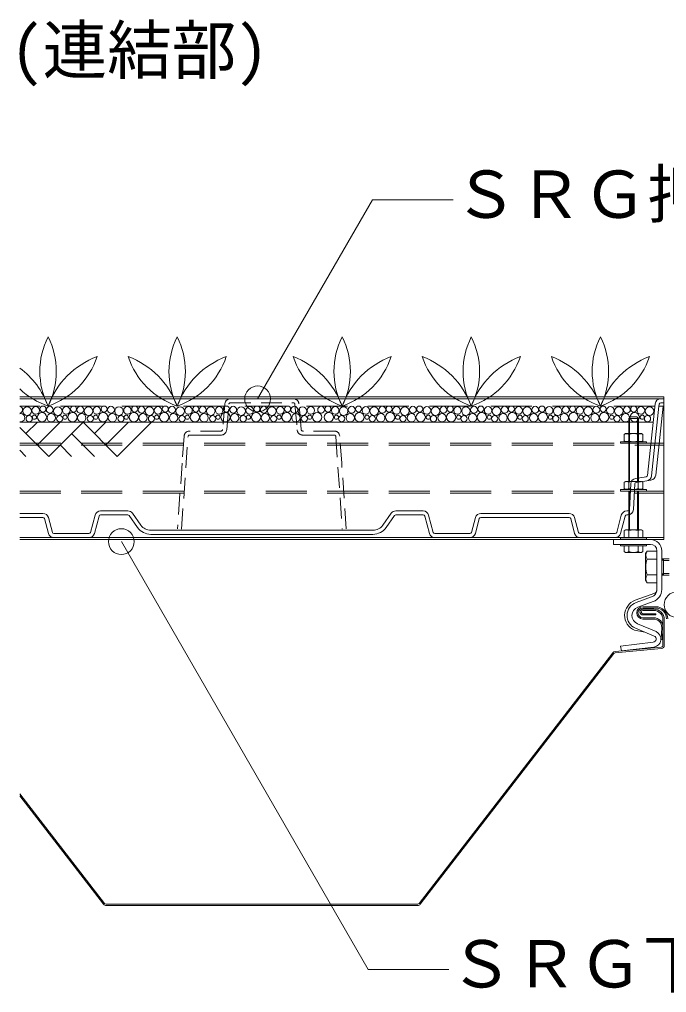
# Model space of a CAD drawing. Units: millimetres, scale not verified. Extents: x -3947 to 3947, y -2774 to 2774.
# Drawn here: x 2439 to 2839, y -276 to 327 of the extents above; entities that cross this region are included whole.
import ezdxf
from ezdxf.enums import TextEntityAlignment as Align

# ---------------------------------------------------------------- set-up
doc = ezdxf.new("R2010")
doc.units = ezdxf.units.MM
doc.header["$LTSCALE"] = 2
doc.linetypes.add('USER1', pattern=[19.05, 12.7, -6.35])
doc.linetypes.add('USER2', pattern=[9.525, 6.35, -3.175])
for name, color, linetype, lineweight in [('0-3_MOJI', 7, 'Continuous', 18), ('0-5_ecom', 7, 'Continuous', 9), ('0-6_KANAMONO', 4, 'Continuous', 18), ('0-7_KANAMONO_SCREW', 4, 'Continuous', 18), ('0-8_GREEN', 7, 'Continuous', 9), ('0-9_buhin', 2, 'Continuous', 18)]:
    doc.layers.add(name, color=color, linetype=linetype, lineweight=lineweight)
doc.styles.add('ＭＳ ゴシック', font='')
doc.styles.get('ＭＳ ゴシック').set_extended_font_data('MS Gothic')

msp = doc.modelspace()

# ---------------------------------------------------------------- linework, layer by layer
at = {"layer": '0-3_MOJI'}
for p, q in [((2657.318, 215.387), (2586.102, 92.038)), ((2657.318, 215.387), (2707.318, 215.387)), ((2654.602, -261.28), (2501.652, 3.638)), ((2654.602, -261.28), (2704.602, -261.28))]:
    msp.add_line(p, q, dxfattribs=at)
for centre in [(2586.102, 92.038), (2501.652, 3.638), (2846.02, -35.41)]:
    msp.add_circle(centre, 8, dxfattribs=at)
at = {"layer": '0-5_ecom', "linetype": 'USER2'}
for p, q in [((2608.195, 92.146), (2569.276, 92.146)), ((2565.789, 88.947), (2564.418, 73.06)), ((2566.909, 72.845), (2568.28, 88.732)), ((2569.276, 89.646), (2608.195, 89.646)), ((2609.192, 88.732), (2610.562, 72.845)), ((2613.053, 73.06), (2611.682, 88.947)), ((2538.963, 11.402), (2542.971, 68.716)), ((2563.422, 72.146), (2543.969, 72.146)), ((2633.503, 72.146), (2614.049, 72.146)), ((2634.5, 68.716), (2638.508, 11.402))]:
    msp.add_line(p, q, dxfattribs=at)
at = {"layer": '0-5_ecom', "color": 3, "linetype": 'USER1', "lineweight": 18}
msp.add_line((2832.231, 87.646), (2438.736, 87.646), dxfattribs=at)
at = {"layer": '0-5_ecom'}
for p, q in [((2827.676, 44.675), (2832.376, 89.015)), ((2831.171, 77.646), (2438.736, 77.646)), ((2438.736, 74.384), (2456.687, 56.433)), ((2449.616, 77.646), (2442.545, 70.575)), ((2463.758, 77.646), (2449.616, 63.504)), ((2477.901, 77.646), (2456.687, 56.433)), ((2477.901, 77.646), (2499.114, 56.433)), ((2492.043, 77.646), (2484.972, 70.575)), ((2506.185, 77.646), (2492.043, 63.504)), ((2520.327, 77.646), (2499.114, 56.433)), ((2470.83, 70.575), (2484.972, 56.433)), ((2463.759, 63.504), (2470.83, 56.433)), ((2438.736, 60.242), (2442.545, 56.433)), ((2820.242, 42.751), (2826.837, 43.793)), ((2816.388, 23.589), (2817.294, 39.493)), ((2819.79, 39.35), (2818.884, 23.447)), ((2827.227, 41.323), (2820.632, 40.281)), ((2827.227, 41.323), (2829.784, 41.727)), ((2438.736, 21.146), (2453.07, 21.146)), ((2453.07, 18.646), (2438.736, 18.646)), ((2456.451, 18.552), (2458.907, 9.387)), ((2482.565, 9.387), (2485.422, 20.052)), ((2487.837, 19.405), (2484.979, 8.74)), ((2488.803, 22.646), (2505.718, 22.646)), ((2505.718, 20.146), (2488.803, 20.146)), ((2511.747, 12.366), (2506.534, 19.724)), ((2508.575, 21.169), (2513.787, 13.811)), ((2663.685, 13.811), (2668.897, 21.169)), ((2670.937, 19.724), (2665.725, 12.366)), ((2671.753, 22.646), (2688.668, 22.646)), ((2688.668, 20.146), (2671.753, 20.146)), ((2692.492, 8.74), (2689.634, 19.405)), ((2692.049, 20.052), (2694.907, 9.387)), ((2718.565, 9.387), (2721.02, 18.552)), ((2724.401, 21.146), (2779.07, 21.146)), ((2779.07, 18.646), (2724.401, 18.646)), ((2782.451, 18.552), (2784.907, 9.387)), ((2808.565, 9.387), (2811.422, 20.052)), ((2813.837, 19.405), (2810.979, 8.74)), ((2814.803, 22.646), (2815.39, 22.646)), ((2815.39, 20.146), (2814.803, 20.146)), ((2456.492, 8.74), (2454.036, 17.905)), ((2723.435, 17.905), (2720.979, 8.74)), ((2782.492, 8.74), (2780.036, 17.905)), ((2459.872, 8.646), (2481.599, 8.646)), ((2481.599, 6.146), (2459.872, 6.146)), ((2519.907, 10.646), (2657.564, 10.646)), ((2657.564, 8.146), (2519.907, 8.146)), ((2695.872, 8.646), (2717.599, 8.646)), ((2717.599, 6.146), (2695.872, 6.146)), ((2785.872, 8.646), (2807.599, 8.646)), ((2807.599, 6.146), (2785.872, 6.146))]:
    msp.add_line(p, q, dxfattribs=at)
for points in [[(2835.856, 92.146), (2837.736, 92.146), (2837.736, 89.646), (2835.856, 89.646)], [(2834.862, 88.751), (2834.745, 87.646), (2830.162, 44.411)], [(2832.719, 44.815), (2837.259, 87.646), (2834.745, 87.646)]]:
    msp.add_lwpolyline(points, dxfattribs=at)
at = {"layer": '0-5_ecom', "linetype": 'USER2'}
for points in [[(2540.477, 68.89), (2539.306, 52.146), (2536.469, 11.576)], [(2543.969, 69.646), (2554.988, 69.646), (2563.422, 69.646)], [(2614.049, 69.646), (2622.483, 69.646), (2633.503, 69.646)], [(2641.002, 11.576), (2638.165, 52.146), (2636.994, 68.89)]]:
    msp.add_lwpolyline(points, dxfattribs=at)
at = {"layer": '0-5_ecom'}
for centre, radius in [((2443.367, 84.503), 2.658), ((2448.59, 84.914), 2.322), ((2453.095, 85.754), 1.865), ((2457.314, 85.315), 2.127), ((2462.31, 84.503), 2.658), ((2467.533, 84.914), 2.322), ((2472.037, 85.754), 1.865), ((2476.257, 85.315), 2.127), ((2481.252, 84.503), 2.658), ((2486.476, 84.914), 2.322), ((2490.98, 85.754), 1.865), ((2495.199, 85.315), 2.127), ((2500.195, 84.503), 2.658), ((2505.418, 84.914), 2.322), ((2509.923, 85.754), 1.865), ((2514.142, 85.315), 2.127), ((2519.138, 84.503), 2.658), ((2524.361, 84.914), 2.322), ((2528.866, 85.754), 1.865), ((2533.085, 85.315), 2.127), ((2538.081, 84.503), 2.658), ((2543.304, 84.914), 2.322), ((2547.808, 85.754), 1.865), ((2552.028, 85.315), 2.127), ((2557.023, 84.503), 2.658), ((2562.247, 84.914), 2.322), ((2566.751, 85.754), 1.865), ((2570.97, 85.315), 2.127), ((2575.966, 84.503), 2.658), ((2581.189, 84.914), 2.322), ((2585.694, 85.754), 1.865), ((2589.913, 85.315), 2.127), ((2594.909, 84.503), 2.658), ((2600.132, 84.914), 2.322), ((2604.637, 85.754), 1.865), ((2608.856, 85.315), 2.127), ((2613.852, 84.503), 2.658), ((2619.075, 84.914), 2.322), ((2625.444, 85.315), 2.127), ((2629.663, 85.754), 1.865), ((2634.167, 84.914), 2.322), ((2639.391, 84.503), 2.658), ((2644.386, 85.315), 2.127), ((2648.605, 85.754), 1.865), ((2653.11, 84.914), 2.322), ((2658.333, 84.503), 2.658), ((2663.329, 85.315), 2.127), ((2667.548, 85.754), 1.865), ((2672.053, 84.914), 2.322), ((2677.276, 84.503), 2.658), ((2682.272, 85.315), 2.127), ((2686.491, 85.754), 1.865), ((2690.996, 84.914), 2.322), ((2696.219, 84.503), 2.658), ((2701.215, 85.315), 2.127), ((2705.434, 85.754), 1.865), ((2709.938, 84.914), 2.322), ((2715.162, 84.503), 2.658), ((2720.157, 85.315), 2.127), ((2724.376, 85.754), 1.865), ((2728.881, 84.914), 2.322), ((2734.104, 84.503), 2.658), ((2739.1, 85.315), 2.127), ((2743.319, 85.754), 1.865), ((2747.824, 84.914), 2.322), ((2753.047, 84.503), 2.658), ((2758.043, 85.315), 2.127), ((2762.262, 85.754), 1.865), ((2766.767, 84.914), 2.322), ((2771.99, 84.503), 2.658), ((2776.986, 85.315), 2.127), ((2781.205, 85.754), 1.865), ((2785.709, 84.914), 2.322), ((2790.933, 84.503), 2.658), ((2795.928, 85.315), 2.127), ((2800.147, 85.754), 1.865), ((2804.652, 84.914), 2.322), ((2809.875, 84.503), 2.658), ((2814.871, 85.315), 2.127), ((2819.09, 85.754), 1.865), ((2823.595, 84.914), 2.322), ((2828.818, 84.503), 2.658), ((2444.539, 79.771), 1.925), ((2447.83, 80.714), 1.311), ((2452.494, 80.732), 2.903), ((2458.229, 80.372), 2.579), ((2463.482, 79.771), 1.925), ((2466.773, 80.714), 1.311), ((2471.436, 80.732), 2.903), ((2477.172, 80.372), 2.579), ((2482.425, 79.771), 1.925), ((2485.715, 80.714), 1.311), ((2490.379, 80.732), 2.903), ((2496.115, 80.372), 2.579), ((2501.367, 79.771), 1.925), ((2504.658, 80.714), 1.311), ((2509.322, 80.732), 2.903), ((2515.058, 80.372), 2.579), ((2520.31, 79.771), 1.925), ((2523.601, 80.714), 1.311), ((2528.265, 80.732), 2.903), ((2534, 80.372), 2.579), ((2539.253, 79.771), 1.925), ((2542.544, 80.714), 1.311), ((2547.207, 80.732), 2.903), ((2552.943, 80.372), 2.579), ((2558.196, 79.771), 1.925), ((2561.486, 80.714), 1.311), ((2566.15, 80.732), 2.903), ((2571.886, 80.372), 2.579), ((2577.138, 79.771), 1.925), ((2580.429, 80.714), 1.311), ((2585.093, 80.732), 2.903), ((2590.829, 80.372), 2.579), ((2596.081, 79.771), 1.925), ((2599.372, 80.714), 1.311), ((2604.036, 80.732), 2.903), ((2609.771, 80.372), 2.579), ((2615.024, 79.771), 1.925), ((2618.315, 80.714), 1.311), ((2622.978, 80.732), 2.903), ((2630.264, 80.732), 2.903), ((2634.927, 80.714), 1.311), ((2638.218, 79.771), 1.925), ((2643.471, 80.372), 2.579), ((2649.207, 80.732), 2.903), ((2653.87, 80.714), 1.311), ((2657.161, 79.771), 1.925), ((2662.413, 80.372), 2.579), ((2668.149, 80.732), 2.903), ((2672.813, 80.714), 1.311), ((2676.104, 79.771), 1.925), ((2681.356, 80.372), 2.579), ((2687.092, 80.732), 2.903), ((2691.756, 80.714), 1.311), ((2695.046, 79.771), 1.925), ((2700.299, 80.372), 2.579), ((2706.035, 80.732), 2.903), ((2710.698, 80.714), 1.311), ((2713.989, 79.771), 1.925), ((2719.242, 80.372), 2.579), ((2724.978, 80.732), 2.903), ((2729.641, 80.714), 1.311), ((2732.932, 79.771), 1.925), ((2738.184, 80.372), 2.579), ((2743.92, 80.732), 2.903), ((2748.584, 80.714), 1.311), ((2751.875, 79.771), 1.925), ((2757.127, 80.372), 2.579), ((2762.863, 80.732), 2.903), ((2767.527, 80.714), 1.311), ((2770.817, 79.771), 1.925), ((2776.07, 80.372), 2.579), ((2781.806, 80.732), 2.903), ((2786.469, 80.714), 1.311), ((2789.76, 79.771), 1.925), ((2795.013, 80.372), 2.579), ((2800.749, 80.732), 2.903), ((2805.412, 80.714), 1.311), ((2808.703, 79.771), 1.925), ((2813.955, 80.372), 2.579), ((2819.691, 80.732), 2.903), ((2824.355, 80.714), 1.311), ((2827.646, 79.771), 1.925)]:
    msp.add_circle(centre, radius, dxfattribs=at)
at = {"layer": '0-5_ecom', "linetype": 'USER2'}
for centre, radius, start, end in [((2569.276, 88.646), 3.5, 90, 175.06815), ((2608.195, 88.646), 3.5, 4.93185, 90), ((2569.276, 88.646), 1, 90, 175.06819), ((2608.195, 88.646), 1, 4.93181, 90), ((2563.422, 73.146), 1, 270, 355.06815), ((2563.422, 73.146), 3.5, 270, 355.06819), ((2614.049, 73.146), 3.5, 184.93181, 270), ((2614.049, 73.146), 1, 184.93185, 270), ((2543.969, 68.646), 3.5, 90, 175.99999), ((2543.969, 68.646), 1, 90, 176), ((2633.503, 68.646), 3.5, 4.00001, 90), ((2633.503, 68.646), 1, 4, 90)]:
    msp.add_arc(centre, radius, start, end, dxfattribs=at)
at = {"layer": '0-5_ecom'}
for centre, radius, start, end in [((2835.856, 88.646), 3.5, 90, 173.94924), ((2438.371, 85.315), 2.127, 279.86766, 80.13234), ((2835.856, 88.646), 1, 90, 173.94942), ((2439.287, 80.372), 2.579, 257.66081, 102.33919), ((2820.788, 39.294), 3.5, 98.97689, 176.74065), ((2826.681, 44.78), 1, 278.97689, 353.94924), ((2826.681, 44.78), 3.5, 278.97687, 353.94924), ((2829.238, 45.184), 3.5, 278.97687, 353.94924), ((2820.788, 39.294), 1, 98.97687, 176.74065), ((2453.07, 17.646), 3.5, 15.00004, 90), ((2453.07, 17.646), 1, 14.99997, 90), ((2488.803, 19.146), 3.5, 90, 164.99996), ((2488.803, 19.146), 1, 90, 165.00003), ((2505.718, 19.146), 3.5, 35.31126, 90), ((2505.718, 19.146), 1, 35.31121, 90), ((2671.753, 19.146), 3.5, 90, 144.68874), ((2671.753, 19.146), 1, 90, 144.68879), ((2688.668, 19.146), 3.5, 15.00004, 90), ((2688.668, 19.146), 1, 14.99997, 90), ((2724.401, 17.646), 3.5, 90, 164.99996), ((2724.401, 17.646), 1, 90, 165.00003), ((2779.07, 17.646), 3.5, 15.00004, 90), ((2779.07, 17.646), 1, 14.99997, 90), ((2814.803, 19.146), 3.5, 90, 164.99996), ((2814.803, 19.146), 1, 90, 165.00003), ((2815.39, 23.646), 1, 270, 356.74065), ((2815.39, 23.646), 3.5, 270, 356.74065), ((2453.07, 17.646), 1, 14.99997, 15.10632), ((2519.907, 18.146), 10, 215.31121, 270), ((2519.907, 18.146), 7.5, 215.31126, 270), ((2657.564, 18.146), 7.5, 270, 324.68874), ((2657.564, 18.146), 10, 270, 324.68879), ((2724.401, 17.646), 1, 164.89368, 165.00003), ((2459.872, 9.646), 3.5, 194.99997, 270), ((2459.872, 9.646), 1, 195.00004, 270), ((2481.599, 9.646), 1, 270, 344.99996), ((2481.599, 9.646), 3.5, 270, 345.00003), ((2695.872, 9.646), 3.5, 194.99997, 270), ((2695.872, 9.646), 1, 195.00004, 270), ((2717.599, 9.646), 1, 270, 344.99996), ((2717.599, 9.646), 3.5, 270, 345.00003), ((2785.872, 9.646), 3.5, 194.99997, 270), ((2785.872, 9.646), 1, 195.00004, 270), ((2807.599, 9.646), 1, 270, 344.99996), ((2807.599, 9.646), 3.5, 270, 345.00003)]:
    msp.add_arc(centre, radius, start, end, dxfattribs=at)
at = {"layer": '0-6_KANAMONO'}
for p, q in [((2438.736, 93.346), (2837.736, 93.346)), ((2438.736, 92.146), (2837.736, 92.146)), ((2837.736, 4.946), (2837.736, 93.346)), ((2438.736, 6.146), (2837.736, 6.146)), ((2438.736, 4.946), (2837.736, 4.946)), ((2806.479, 1.946), (2829.479, 1.946)), ((2833.479, -2.054), (2833.479, -25.952)), ((2836.479, -25.952), (2836.479, -2.054)), ((2832.163, -28.267), (2820.059, -32.672)), ((2830.19, -30.651), (2820.572, -34.151)), ((2821.598, -36.97), (2831.216, -33.47)), ((2832.916, -52.069), (2821.349, -47.209)), ((2819.606, -51.288), (2825.97, -52.336)), ((2820.187, -49.975), (2831.754, -54.835))]:
    msp.add_line(p, q, dxfattribs=at)
at = {"layer": '0-6_KANAMONO', "linetype": 'USER1'}
for p, q in [((2438.736, 64.546), (2837.736, 64.546)), ((2438.736, 63.346), (2837.736, 63.346)), ((2438.736, 34.946), (2837.736, 34.946)), ((2438.736, 33.746), (2837.736, 33.746))]:
    msp.add_line(p, q, dxfattribs=at)
at = {"layer": '0-6_KANAMONO'}
for points in [[(2810.979, 64.546), (2826.979, 64.546), (2826.979, 65.546), (2810.979, 65.546)], [(2810.979, 34.946), (2826.979, 34.946), (2826.979, 35.946), (2810.979, 35.946)], [(2810.979, 4.946), (2826.979, 4.946), (2826.979, 5.946), (2810.979, 5.946)], [(2810.979, 0.946), (2826.979, 0.946), (2826.979, 1.946), (2810.979, 1.946)]]:
    msp.add_lwpolyline(points, close=True, dxfattribs=at)
for points in [[(2829.479, 4.946), (2806.479, 4.946), (2806.479, 1.946)], [(2831.218, -58.665), (2810.979, -61.097), (2811.514, -64.054), (2831.576, -61.643)]]:
    msp.add_lwpolyline(points, dxfattribs=at)
for centre, radius, start, end in [((2829.479, -2.054), 7, 0, 90), ((2829.479, -2.054), 4, 0, 90), ((2828.479, -25.952), 5, 290, 0), ((2828.479, -25.952), 8, 290, 0), ((2831.479, -26.387), 2, 290, 360), ((2823.479, -42.069), 10, 110, 247.20978), ((2823.479, -42.139), 8.5, 110, 247.20978), ((2823.479, -42.139), 5.5, 110, 247.20978), ((2830.979, -56.679), 5, 276.85228, 67.20978), ((2830.979, -56.679), 2, 276.85228, 67.20978)]:
    msp.add_arc(centre, radius, start, end, dxfattribs=at)
at = {"layer": '0-7_KANAMONO_SCREW'}
for p, q in [((2815.979, 79.946), (2816.979, 80.946)), ((2815.979, 40.946), (2815.979, 79.946)), ((2821.979, 79.946), (2815.979, 79.946)), ((2816.579, 40.946), (2816.579, 80.546)), ((2820.979, 80.946), (2816.979, 80.946)), ((2821.979, 79.946), (2820.979, 80.946)), ((2821.379, 40.946), (2821.379, 80.546)), ((2821.979, 40.946), (2821.979, 79.946)), ((2816.093, 70.042), (2816.093, 66.05)), ((2821.866, 70.042), (2821.866, 66.05)), ((2816.093, 40.442), (2816.093, 36.45)), ((2821.866, 40.442), (2821.866, 36.45)), ((2815.979, 10.946), (2815.979, 34.946)), ((2816.579, 10.946), (2816.579, 34.946)), ((2821.379, 10.946), (2821.379, 34.946)), ((2821.979, 10.946), (2821.979, 34.946)), ((2816.093, 10.442), (2816.093, 6.45)), ((2821.866, 10.442), (2821.866, 6.45)), ((2813.206, 0.946), (2813.206, -2.55)), ((2824.753, 0.946), (2813.206, 0.946)), ((2816.093, 0.946), (2816.093, -2.55)), ((2821.866, 0.946), (2821.866, -2.55)), ((2824.753, 0.946), (2824.753, -2.55)), ((2814.079, -3.054), (2813.206, -2.55)), ((2823.879, -3.054), (2814.079, -3.054)), ((2823.879, -3.054), (2824.753, -2.55)), ((2826.479, -3.804), (2827.383, -2.239)), ((2826.479, -3.804), (2827.383, -2.239)), ((2826.479, -3.804), (2826.479, -20.304)), ((2827.383, -2.239), (2833.479, -2.239)), ((2833.479, -2.239), (2833.479, -21.869)), ((2827.383, -7.147), (2833.479, -7.147)), ((2836.479, -7.054), (2840.992, -7.054)), ((2836.479, -7.377), (2837.479, -7.954)), ((2837.479, -7.054), (2837.479, -17.054)), ((2837.479, -7.954), (2840.992, -7.954)), ((2827.383, -16.962), (2833.479, -16.962)), ((2836.479, -16.731), (2837.479, -16.154)), ((2836.479, -17.054), (2840.992, -17.054)), ((2837.479, -16.154), (2840.992, -16.154)), ((2826.479, -20.304), (2827.383, -21.869)), ((2827.383, -21.869), (2833.479, -21.869))]:
    msp.add_line(p, q, dxfattribs=at)
for points in [[(2824.753, 70.042), (2823.879, 70.546), (2814.079, 70.546), (2813.206, 70.042), (2813.206, 66.05), (2814.079, 65.546), (2823.879, 65.546), (2824.753, 66.05)], [(2824.753, 40.442), (2823.879, 40.946), (2814.079, 40.946), (2813.206, 40.442), (2813.206, 36.45), (2814.079, 35.946), (2823.879, 35.946), (2824.753, 36.45)], [(2824.753, 10.442), (2823.879, 10.946), (2814.079, 10.946), (2813.206, 10.442), (2813.206, 6.45), (2814.079, 5.946), (2823.879, 5.946), (2824.753, 6.45)]]:
    msp.add_lwpolyline(points, close=True, dxfattribs=at)
for centre, radius, start, end in [((2814.649, 67.667), 2.779, 58.70286, 121.29714), ((2818.979, 62.032), 8.514, 70.18081, 109.81919), ((2823.31, 67.667), 2.779, 58.70286, 121.29714), ((2814.649, 68.424), 2.779, 238.70286, 301.29714), ((2818.979, 74.06), 8.514, 250.18081, 289.81919), ((2823.31, 68.424), 2.779, 238.70286, 301.29714), ((2814.649, 38.067), 2.779, 58.70286, 121.29714), ((2814.649, 38.824), 2.779, 238.70286, 301.29714), ((2818.979, 32.432), 8.514, 70.18081, 109.81919), ((2818.979, 44.46), 8.514, 250.18081, 289.81919), ((2823.31, 38.067), 2.779, 58.70286, 121.29714), ((2823.31, 38.824), 2.779, 238.70286, 301.29714), ((2814.649, 8.067), 2.779, 58.70286, 121.29714), ((2814.649, 8.824), 2.779, 238.70286, 301.29714), ((2818.979, 2.432), 8.514, 70.18081, 109.81919), ((2818.979, 14.46), 8.514, 250.18081, 289.81919), ((2823.31, 8.067), 2.779, 58.70286, 121.29714), ((2823.31, 8.824), 2.779, 238.70286, 301.29714), ((2814.649, -0.44), 2.556, 235.61585, 304.38415), ((2818.979, 6.557), 9.553, 252.4121, 287.5879), ((2823.31, -0.44), 2.556, 235.61586, 304.38415), ((2830.969, -4.693), 4.345, 145.61575, 214.38425), ((2842.865, -12.054), 16.241, 162.41205, 197.58795), ((2830.969, -19.415), 4.345, 145.61575, 214.38425)]:
    msp.add_arc(centre, radius, start, end, dxfattribs=at)
at = {"layer": '0-8_GREEN'}
for centre, radius, start, end in [((2498.474, 109.039), 47.326, 153.12829, 206.87401), ((2414.044, 109.039), 47.326, 333.12599, 26.87171), ((2578.474, 109.039), 47.326, 153.12829, 206.87401), ((2494.044, 109.039), 47.326, 333.12599, 26.87171), ((2680.677, 109.039), 47.326, 153.12829, 206.87401), ((2596.247, 109.039), 47.326, 333.12599, 26.87171), ((2760.677, 109.039), 47.326, 153.12829, 206.87401), ((2676.247, 109.039), 47.326, 333.12599, 26.87171), ((2840.677, 109.039), 47.326, 153.12829, 206.87401), ((2756.247, 109.039), 47.326, 333.12599, 26.87171), ((2504.954, 69.67), 51.907, 110.6415, 159.73837), ((2440.511, 133.687), 48.659, 288.88305, 341.49791), ((2487.564, 69.67), 51.907, 20.26163, 69.3585), ((2552.007, 133.687), 48.659, 198.50209, 251.11695), ((2584.954, 69.67), 51.907, 110.6415, 159.73837), ((2520.511, 133.687), 48.659, 288.88305, 341.49791), ((2589.767, 69.67), 51.907, 20.26163, 69.3585), ((2654.21, 133.687), 48.659, 198.50209, 251.11695), ((2622.714, 133.687), 48.659, 288.88305, 341.49791), ((2687.157, 69.67), 51.907, 110.6415, 159.73837), ((2669.767, 69.67), 51.907, 20.26163, 69.3585), ((2734.21, 133.687), 48.659, 198.50209, 251.11695), ((2767.157, 69.67), 51.907, 110.6415, 159.73837), ((2702.714, 133.687), 48.659, 288.88305, 341.49791), ((2749.767, 69.67), 51.907, 20.26163, 69.3585), ((2814.21, 133.687), 48.659, 198.50209, 251.11695), ((2847.157, 69.67), 51.907, 110.6415, 159.73837), ((2782.714, 133.687), 48.659, 288.88305, 341.49791), ((2407.564, 69.67), 51.907, 20.26163, 53.09202), ((2472.007, 133.687), 48.659, 226.86196, 251.11695)]:
    msp.add_arc(centre, radius, start, end, dxfattribs=at)
at = {"layer": '0-9_buhin'}
for p, q in [((2824.736, -36.693), (2832.736, -36.693)), ((2832.736, -37.493), (2824.736, -37.493)), ((2824.736, -38.193), (2831.536, -38.193)), ((2831.536, -38.993), (2824.736, -38.993)), ((2837.236, -60.598), (2837.236, -44.693)), ((2838.036, -44.693), (2838.036, -60.598)), ((2686.203, -220.427), (2806.203, -65.182)), ((2806.836, -65.671), (2686.836, -220.916)), ((2807.603, -64.413), (2836.145, -61.793)), ((2836.218, -62.589), (2807.676, -65.21)), ((2438.736, -152.465), (2491.268, -220.427)), ((2490.635, -220.916), (2438.736, -153.773)), ((2492.217, -220.893), (2685.254, -220.893)), ((2685.254, -221.693), (2492.217, -221.693))]:
    msp.add_line(p, q, dxfattribs=at)
for points in [[(2824.736, -40.993), (2832.736, -40.993), (2832.736, -41.793), (2824.736, -41.793)], [(2824.736, -43.493), (2825.772, -43.493), (2831.436, -43.493)], [(2831.436, -44.293), (2825.772, -44.293), (2824.736, -44.293)], [(2837.23, -49.55), (2836.895, -57.091), (2836.096, -57.055), (2836.431, -49.515)]]:
    msp.add_lwpolyline(points, dxfattribs=at)
for centre, radius, start, end in [((2824.736, -40.493), 3.8, 90, 270), ((2824.736, -40.493), 3, 90, 270), ((2824.736, -39.993), 1.8, 90, 270), ((2824.736, -39.993), 1, 90, 270), ((2831.536, -44.693), 6.5, 0, 90), ((2831.536, -44.693), 5.7, 360, 90), ((2832.736, -44.193), 7.5, 0, 90), ((2832.736, -44.193), 6.7, 360, 90), ((2831.436, -49.293), 5.8, 357.45645, 90), ((2831.436, -49.293), 5, 357.45645, 90), ((2807.785, -66.405), 2, 95.24524, 142.297), ((2807.785, -66.405), 1.2, 95.24524, 142.297), ((2836.036, -60.598), 1.2, 275.24524, 360), ((2836.036, -60.598), 2, 275.24524, 0), ((2492.217, -219.693), 2, 217.703, 270), ((2492.217, -219.693), 1.2, 217.703, 270), ((2685.254, -219.693), 1.2, 270, 322.297), ((2685.254, -219.693), 2, 270, 322.297)]:
    msp.add_arc(centre, radius, start, end, dxfattribs=at)

# ---------------------------------------------------------------- texts
at = {"layer": '0-3_MOJI', "style": 'ＭＳ ゴシック'}
for s, p in [('(連結部)', (2432.902, 284.656)), ('ＳＲＧ押えレール', (2707.318, 195.387)), ('ＳＲＧ下レール', (2704.602, -281.28))]:
    msp.add_text(s, height=29.33, dxfattribs=at).set_placement(p, align=Align.BOTTOM_LEFT)

doc.saveas('drawing.dxf')
